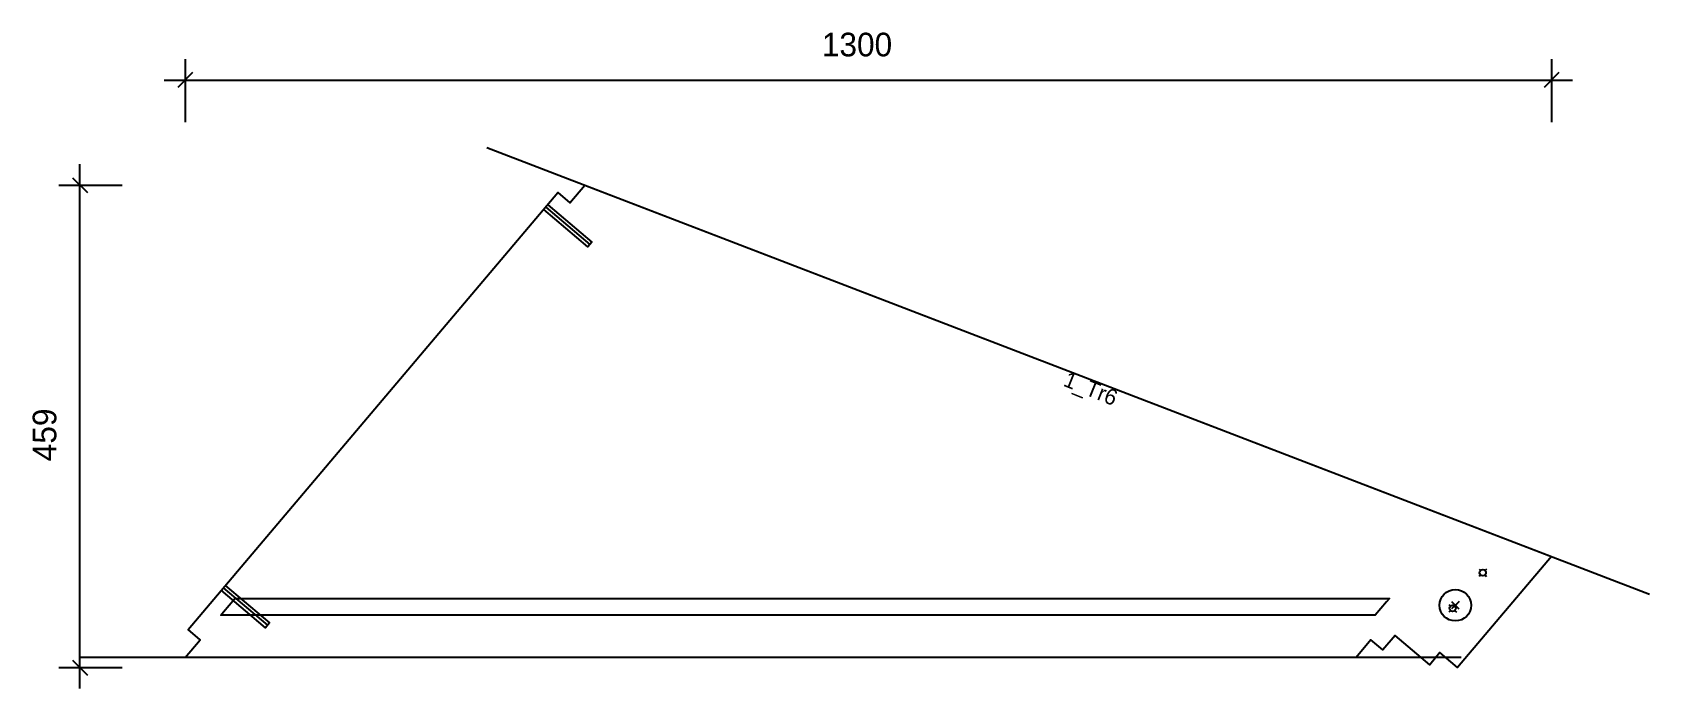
# Model space of a CAD drawing. Header units: millimetres. Extents: x -145 to 1393, y -20 to 604.
import ezdxf
from ezdxf.enums import TextEntityAlignment as Align

# ---------------------------------------------------------------- set-up
doc = ezdxf.new("R2010")
doc.units = ezdxf.units.MM
for name, color, linetype in [('CONTOUR', 7, 'CONTINUOUS'), ('CUT_RISER', 7, 'CONTINUOUS'), ('DIMLINES', 7, 'CONTINUOUS'), ('DIMLINESTEXT', 7, 'CONTINUOUS'), ('DRILLINGSOTHER', 7, 'CONTINUOUS'), ('DRILLINGSSIDE', 7, 'CONTINUOUS'), ('EXTRATREADBACKPROFILELINES', 7, 'CONTINUOUS'), ('EXTRATREADBACKPROFILELINESTEXT', 7, 'CONTINUOUS'), ('EXTRATREADFRONTPROFILELINES', 7, 'CONTINUOUS')]:
    doc.layers.add(name, color=color, linetype=linetype)

msp = doc.modelspace()

# ---------------------------------------------------------------- linework, layer by layer
at = {"layer": 'CONTOUR', "color": 0, "linetype": '0'}
msp.add_lwpolyline([(1299.969, 105.55), (1210.56, 0), (1193.773, 14.22), (1184.078, 2.774), (1151.267, 30.567), (1139.633, 16.833), (1128.187, 26.528), (1113.967, 9.741), (0, 9.741), (14.22, 26.528), (2.774, 36.223), (354.705, 451.687), (366.15, 441.992), (380.37, 458.779), (1299.969, 105.55)], dxfattribs=at)
at = {"layer": 'CUT_RISER', "color": 1, "linetype": '1'}
msp.add_lwpolyline([(47.436, 65.741), (55.436, 65.741), (89.256, 65.741), (123.076, 65.741), (156.896, 65.741), (190.716, 65.741), (224.536, 65.741), (258.356, 65.741), (292.177, 65.741), (325.997, 65.741), (359.817, 65.741), (393.637, 65.741), (427.457, 65.741), (461.277, 65.741), (495.097, 65.741), (528.917, 65.741), (562.737, 65.741), (596.557, 65.741), (604.557, 65.741), (638.377, 65.741), (672.197, 65.741), (706.017, 65.741), (739.837, 65.741), (773.657, 65.741), (807.477, 65.741), (841.297, 65.741), (875.117, 65.741), (908.937, 65.741), (942.757, 65.741), (976.577, 65.741), (1010.397, 65.741), (1044.217, 65.741), (1078.037, 65.741), (1111.857, 65.741), (1145.677, 65.741), (1142.966, 62.541), (1132.124, 49.741), (1124.124, 49.741), (1092.058, 49.741), (1059.992, 49.741), (1027.926, 49.741), (995.86, 49.741), (963.794, 49.741), (931.728, 49.741), (899.663, 49.741), (867.597, 49.741), (835.531, 49.741), (803.465, 49.741), (771.399, 49.741), (739.333, 49.741), (707.267, 49.741), (675.201, 49.741), (643.135, 49.741), (611.069, 49.741), (579.003, 49.741), (546.938, 49.741), (514.872, 49.741), (482.806, 49.741), (450.74, 49.741), (418.674, 49.741), (386.608, 49.741), (354.542, 49.741), (322.476, 49.741), (290.41, 49.741), (258.344, 49.741), (226.279, 49.741), (194.213, 49.741), (162.147, 49.741), (130.081, 49.741), (98.015, 49.741), (65.949, 49.741), (33.883, 49.741), (36.594, 52.941), (47.436, 65.741)], dxfattribs=at)
at = {"layer": 'DIMLINES', "color": 0}
for p, q in [((0, 578.779), (0, 518.779)), ((1299.969, 578.779), (1299.969, 518.779)), ((-20, 558.779), (1319.969, 558.779)), ((7.071, 565.85), (-7.071, 551.708)), ((1307.04, 565.85), (1292.898, 551.708)), ((-100, -20), (-100, 478.779)), ((-107.071, 465.85), (-92.929, 451.708)), ((-120, 458.779), (-60, 458.779)), ((-120, 0), (-60, 0)), ((-107.071, 7.071), (-92.929, -7.071))]:
    msp.add_line(p, q, dxfattribs=at)
at = {"layer": 'DRILLINGSOTHER', "color": 3}
for p, q in [((1231.028, 93.757), (1232.442, 92.343)), ((1238.098, 93.757), (1236.684, 92.343)), ((1232.441, 88.1), (1231.027, 86.686)), ((1236.683, 88.1), (1238.097, 86.686)), ((1211.938, 62.874), (1204.867, 55.803)), ((1204.868, 62.874), (1211.937, 55.803)), ((1203.771, 54.254), (1202.357, 52.84)), ((1202.358, 59.911), (1203.772, 58.497)), ((1208.013, 54.254), (1209.427, 52.84)), ((1209.428, 59.911), (1208.014, 58.497))]:
    msp.add_line(p, q, dxfattribs=at)
for centre, radius in [((1234.562, 90.221), 3), ((1208.402, 59.339), 15), ((1205.892, 56.376), 3)]:
    msp.add_circle(centre, radius, dxfattribs=at)
at = {"layer": 'DRILLINGSSIDE', "color": 3}
for p, q in [((343.07, 437.953), (385.037, 402.403)), ((36.309, 75.812), (78.276, 40.263))]:
    msp.add_line(p, q, dxfattribs=at)
at = {"layer": 'DRILLINGSSIDE', "color": 3, "linetype": '3'}
for points in [[(345.009, 440.242), (386.976, 404.692), (383.098, 400.114), (341.131, 435.664)], [(38.248, 78.101), (80.215, 42.552), (76.337, 37.974), (34.37, 73.523)]]:
    msp.add_lwpolyline(points, dxfattribs=at)
at = {"layer": 'EXTRATREADBACKPROFILELINES', "color": 2}
msp.add_line((287.02, 494.636), (1393.319, 69.693), dxfattribs=at)
at = {"layer": 'EXTRATREADFRONTPROFILELINES', "color": 2}
msp.add_line((1213.967, 9.741), (-100, 9.741), dxfattribs=at)

# ---------------------------------------------------------------- texts
at = {"layer": 'DIMLINESTEXT'}
msp.add_text('1300', height=22.5, dxfattribs=at).set_placement((605.737, 603.779), align=Align.TOP_LEFT)
msp.add_text('459', height=22.5, rotation=90, dxfattribs=at).set_placement((-145, 196.204), align=Align.TOP_LEFT)
at = {"layer": 'EXTRATREADBACKPROFILELINESTEXT'}
msp.add_text('1_Tr6', height=15, rotation=338, dxfattribs=at).set_placement((840.169, 282.165), align=Align.TOP_LEFT)

doc.saveas('drawing.dxf')
